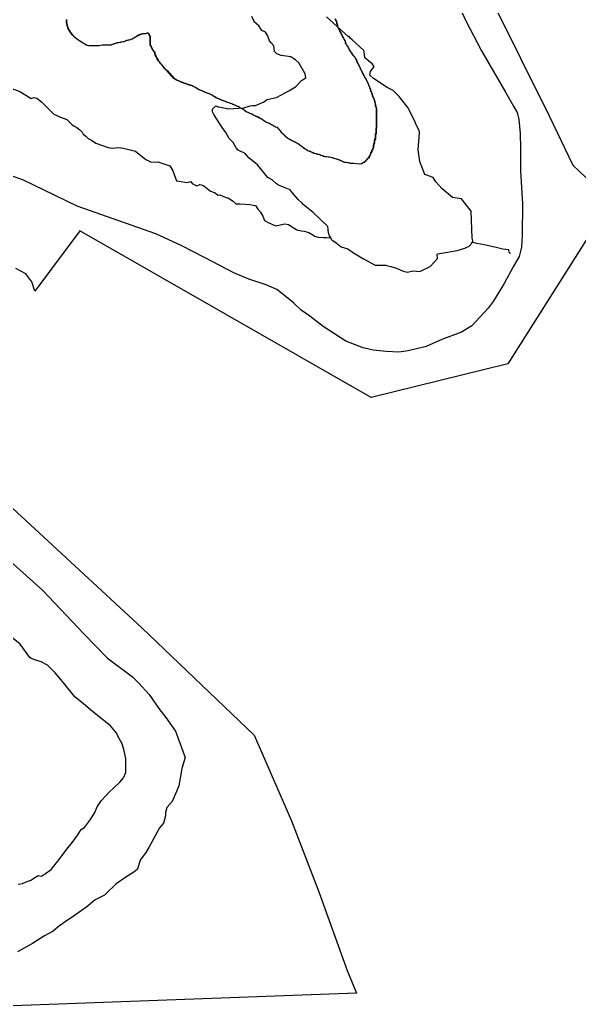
# Model space of a CAD drawing. Header units: inches. Extents: x 11269096 to 11303252, y 3653903 to 3686752.
# Drawn here: x 11286449 to 11287536, y 3675435 to 3677357 of the extents above; entities that cross this region are included whole.
import ezdxf

# ---------------------------------------------------------------- set-up
doc = ezdxf.new("R2010")
doc.units = ezdxf.units.IN
doc.header["$MEASUREMENT"] = 0
doc.layers.add('Park', color=105, linetype='Continuous')
doc.layers.add('Trail', color=202, linetype='Continuous')

msp = doc.modelspace()

# ---------------------------------------------------------------- linework, layer by layer
at = {"layer": 'Park'}
for points in [[(11287142.5, 3677844.6), (11287477.1, 3677170.2), (11287523.1, 3677074.5), (11287597.1, 3677004.7), (11287397.3, 3676688.6), (11287131.9, 3676623.1), (11286565.3, 3676946.7), (11286478.4, 3676829.7), (11286472.6, 3676848), (11286460.7, 3676863.4), (11286441.2, 3676874)], [(11287061, 3677359.7), (11287062, 3677356.7), (11287064, 3677354), (11287065, 3677350.5), (11287065, 3677349.3), (11287065, 3677348.3), (11287066, 3677347.5), (11287066, 3677345.5), (11287067, 3677342.5), (11287068, 3677339.8), (11287069, 3677339), (11287069, 3677338.3), (11287070, 3677337.3), (11287071, 3677334.5), (11287072, 3677332.3), (11287073, 3677330.5), (11287074, 3677328.8), (11287075, 3677326.8), (11287076, 3677324.5), (11287078, 3677321.5), (11287079, 3677318.5), (11287081, 3677315.3), (11287082, 3677313), (11287082, 3677311.3), (11287083, 3677309.5), (11287084, 3677307.5), (11287086, 3677305), (11287087, 3677302.5), (11287088, 3677301.5), (11287088, 3677300.5), (11287089, 3677299.3), (11287091, 3677296), (11287093, 3677293.3), (11287094, 3677291.3), (11287096, 3677288.5), (11287100, 3677284.3), (11287102, 3677280), (11287103, 3677279), (11287104, 3677277.5), (11287104, 3677276.3), (11287104, 3677275), (11287105, 3677274), (11287105, 3677273.3), (11287106, 3677272.7), (11287106, 3677272.2), (11287106, 3677271.5), (11287107, 3677271), (11287107, 3677270), (11287107, 3677269.2), (11287109, 3677266), (11287110, 3677263.2), (11287111, 3677260.7), (11287112, 3677259.7), (11287112, 3677258.5), (11287113, 3677257.2), (11287114, 3677256), (11287114, 3677254.5), (11287115, 3677253), (11287116, 3677251.7), (11287117, 3677250.5), (11287117, 3677249.7), (11287118, 3677247.7), (11287119, 3677245.2), (11287121, 3677242.5), (11287121, 3677242), (11287122, 3677241), (11287122, 3677240.2), (11287125, 3677234.5), (11287127, 3677229.2), (11287129, 3677224.5), (11287129, 3677223.2), (11287130, 3677222), (11287130, 3677220.7), (11287131, 3677218.5), (11287132, 3677216.5), (11287133, 3677214), (11287133, 3677212.5), (11287134, 3677211), (11287134, 3677209.7), (11287135, 3677207.5), (11287137, 3677204), (11287138, 3677200.5), (11287139, 3677198.2), (11287139, 3677196), (11287140, 3677193), (11287140, 3677192), (11287140, 3677191), (11287140, 3677190.5), (11287140, 3677189.5), (11287141, 3677187), (11287142, 3677183.5), (11287142, 3677174.8), (11287142, 3677165.5), (11287142, 3677155.5), (11287142, 3677152.5), (11287142, 3677150), (11287142, 3677147.5), (11287142, 3677146.8), (11287141, 3677145.5), (11287141, 3677144.5), (11287141, 3677142.5), (11287141, 3677140.5), (11287141, 3677138.5), (11287141, 3677136), (11287140, 3677134), (11287140, 3677132.3), (11287140, 3677131), (11287140, 3677129.5), (11287140, 3677127.5), (11287140, 3677125.5), (11287139, 3677123.5), (11287138, 3677121.8), (11287138, 3677118.3), (11287137, 3677114.5), (11287136, 3677111.3), (11287136, 3677110), (11287136, 3677108.5), (11287135, 3677106.7), (11287135, 3677105.7), (11287134, 3677104.5), (11287134, 3677103.5), (11287133, 3677102), (11287132, 3677100.5), (11287132, 3677099.5), (11287131, 3677097.7), (11287130, 3677095.2), (11287129, 3677092.7), (11287129, 3677092.5), (11287129, 3677092), (11287128, 3677091.5), (11287128, 3677091), (11287128, 3677090.5), (11287128, 3677090), (11287128, 3677089), (11287126, 3677088), (11287125, 3677086.7), (11287124, 3677086), (11287124, 3677085.5), (11287123, 3677084.7), (11287122, 3677083.5), (11287121, 3677082.5), (11287120, 3677081.5), (11287119, 3677081), (11287118, 3677080.2), (11287118, 3677079.5), (11287116, 3677079), (11287115, 3677078.2), (11287114, 3677077.5), (11287109, 3677076.7), (11287103, 3677077.2), (11287097, 3677077.7), (11287096, 3677077.7), (11287095, 3677077.7), (11287094, 3677077.7), (11287093, 3677078), (11287092, 3677078), (11287090, 3677078.2), (11287088, 3677078.7), (11287086, 3677079.2), (11287083, 3677079.5), (11287082, 3677079.7), (11287081, 3677079.7), (11287080, 3677080), (11287078, 3677080.5), (11287076, 3677081.5), (11287074, 3677082.5), (11287070, 3677084.2), (11287064, 3677086), (11287060, 3677087.5), (11287058, 3677088.2), (11287056, 3677089), (11287053, 3677089.5), (11287050, 3677090), (11287048, 3677090.2), (11287045, 3677090.5), (11287042, 3677090.7), (11287040, 3677091.2), (11287039, 3677091.7), (11287037, 3677092.5), (11287034, 3677093.5), (11287032, 3677094.5), (11287030, 3677095), (11287028, 3677095.5), (11287026, 3677095.7), (11287024, 3677096.5), (11287021, 3677097.2), (11287019, 3677098.2), (11287017, 3677099), (11287016, 3677099.7), (11287014, 3677100.5), (11287013, 3677101), (11287012, 3677101.2), (11287011, 3677101.5), (11287008, 3677102.7), (11287006, 3677104.2), (11287004, 3677105.5), (11287003, 3677106), (11287002, 3677106.7), (11287001, 3677107.2), (11287000, 3677108.5), (11286998, 3677109.8), (11286996, 3677111.3), (11286994, 3677112.3), (11286993, 3677113.3), (11286993, 3677113.8), (11286992, 3677114.8), (11286989, 3677116), (11286987, 3677117.5), (11286978, 3677122), (11286970, 3677126.3), (11286965, 3677130.5), (11286964, 3677131.8), (11286962, 3677133.5), (11286960, 3677135.3), (11286958, 3677137), (11286957, 3677138.3), (11286956, 3677139.8), (11286949, 3677147.5), (11286946, 3677148.5), (11286944, 3677149.8), (11286942, 3677150.8), (11286941, 3677151.5), (11286939, 3677152.5), (11286937, 3677153.5), (11286936, 3677154), (11286935, 3677154.8), (11286934, 3677155.3), (11286932, 3677156), (11286930, 3677157), (11286928, 3677157.5), (11286926, 3677159), (11286923, 3677161), (11286920, 3677163), (11286919, 3677163.8), (11286918, 3677164.3), (11286917, 3677164.8), (11286912, 3677167.5), (11286907, 3677170), (11286903, 3677172), (11286902, 3677172.5), (11286901, 3677173), (11286900, 3677173.5), (11286898, 3677174.5), (11286896, 3677175), (11286895, 3677175.5), (11286892, 3677176.8), (11286889, 3677178), (11286887, 3677179.5), (11286887, 3677180), (11286886, 3677180.8), (11286885, 3677181.5), (11286883, 3677182.8), (11286882, 3677183.5), (11286880, 3677184.5), (11286878, 3677185.5), (11286876, 3677186.5), (11286875, 3677187.3), (11286873, 3677188.3), (11286870, 3677189.5), (11286868, 3677190.8), (11286865, 3677191.7), (11286863, 3677192.5), (11286861, 3677193.5), (11286858, 3677194.5), (11286855, 3677195.7), (11286852, 3677196.5), (11286850, 3677197.5), (11286848, 3677198.5), (11286845, 3677199.5), (11286843, 3677200.5), (11286841, 3677201), (11286839, 3677201.7), (11286836, 3677203), (11286834, 3677204), (11286832, 3677205), (11286830, 3677205.7), (11286828, 3677207), (11286825, 3677208.5), (11286822, 3677210.5), (11286820, 3677211.7), (11286817, 3677213), (11286815, 3677214), (11286813, 3677214.7), (11286811, 3677215.2), (11286809, 3677216), (11286806, 3677217.5), (11286802, 3677218.7), (11286801, 3677219.5), (11286799, 3677220.2), (11286797, 3677221), (11286796, 3677221.7), (11286795, 3677222.5), (11286794, 3677223), (11286793, 3677223.5), (11286792, 3677224.5), (11286790, 3677225.2), (11286788, 3677226.5), (11286786, 3677227.5), (11286784, 3677228.5), (11286782, 3677229.2), (11286780, 3677229.7), (11286779, 3677230), (11286778, 3677230.5), (11286776, 3677231), (11286774, 3677231.5), (11286772, 3677232.5), (11286771, 3677233), (11286769, 3677233.5), (11286767, 3677234.2), (11286765, 3677235), (11286763, 3677235.5), (11286762, 3677236), (11286760, 3677237), (11286757, 3677238.2), (11286755, 3677239.2), (11286754, 3677240), (11286752, 3677240.7), (11286748, 3677243.2), (11286735, 3677257.7), (11286733, 3677260), (11286731, 3677261.5), (11286730, 3677262.7), (11286729, 3677264.2), (11286727, 3677266), (11286726, 3677267.5), (11286725, 3677268.7), (11286724, 3677270), (11286722, 3677272), (11286721, 3677273.8), (11286720, 3677275.3), (11286719, 3677276.3), (11286718, 3677277.5), (11286717, 3677279.3), (11286716, 3677281.3), (11286715, 3677283), (11286714, 3677284.5), (11286713, 3677286.3), (11286712, 3677288), (11286712, 3677289.5), (11286711, 3677290.8), (11286711, 3677292.5), (11286710, 3677294.5), (11286709, 3677296), (11286708, 3677297.5), (11286707, 3677298.8), (11286706, 3677300.8), (11286705, 3677303), (11286704, 3677304.5), (11286704, 3677305), (11286704, 3677305.8), (11286703, 3677306.5), (11286702, 3677308), (11286702, 3677309), (11286702, 3677310), (11286702, 3677311), (11286702, 3677312), (11286702, 3677312.5), (11286702, 3677313.3), (11286702, 3677314), (11286702, 3677315), (11286702, 3677318), (11286702, 3677320), (11286702, 3677322), (11286702, 3677323.5), (11286702, 3677324.8), (11286701, 3677325.8), (11286701, 3677326.5), (11286700, 3677327.5), (11286700, 3677328.5), (11286699, 3677329.5), (11286699, 3677330.5), (11286698, 3677331), (11286698, 3677331.3), (11286697, 3677331.3), (11286697, 3677331), (11286693, 3677330), (11286690, 3677330), (11286688, 3677329.8), (11286681, 3677327.5), (11286674, 3677323.5), (11286667, 3677319.5), (11286665, 3677319), (11286664, 3677318.3), (11286661, 3677317.5), (11286660, 3677317.3), (11286659, 3677317), (11286657, 3677316.5), (11286655, 3677316), (11286653, 3677315), (11286651, 3677314.5), (11286648, 3677313.8), (11286645, 3677313.3), (11286641, 3677312.5), (11286639, 3677312), (11286637, 3677311.5), (11286635, 3677311), (11286632, 3677310.3), (11286630, 3677309.3), (11286627, 3677308.5), (11286626, 3677308), (11286623, 3677307.5), (11286620, 3677307.5), (11286616, 3677307.5), (11286612, 3677307.5), (11286609, 3677307.5), (11286606, 3677307), (11286603, 3677306.5), (11286600, 3677306.3), (11286599, 3677306.3), (11286598, 3677306.5), (11286597, 3677306.5), (11286594, 3677306.5), (11286592, 3677306.5), (11286590, 3677306.5), (11286587, 3677306.5), (11286583, 3677306.5), (11286579, 3677307.3), (11286579, 3677307.5), (11286578, 3677308), (11286577, 3677308.3), (11286569, 3677313.5), (11286562, 3677318.3), (11286556, 3677322.5), (11286554, 3677324.3), (11286552, 3677326.3), (11286550, 3677328.8), (11286549, 3677330.3), (11286548, 3677331.5), (11286547, 3677332.5), (11286546, 3677334.3), (11286545, 3677336), (11286544, 3677337.3), (11286544, 3677337.5), (11286544, 3677338), (11286543, 3677338.8), (11286542, 3677341), (11286542, 3677342.5), (11286541, 3677345), (11286541, 3677346.3), (11286541, 3677346.5), (11286540, 3677351.5), (11286540, 3677353), (11286540, 3677357.2)], [(11286540, 3677357.9), (11286540, 3677353.7), (11286540, 3677352.2), (11286541, 3677347.2), (11286541, 3677346.9), (11286541, 3677345.7), (11286542, 3677343.2), (11286542, 3677341.7), (11286543, 3677339.4), (11286544, 3677338.7), (11286544, 3677338.2), (11286544, 3677337.9), (11286545, 3677336.7), (11286546, 3677334.9), (11286547, 3677333.2), (11286548, 3677332.2), (11286549, 3677330.9), (11286550, 3677329.4), (11286552, 3677326.9), (11286554, 3677324.9), (11286556, 3677323.2), (11286562, 3677318.9), (11286569, 3677314.2), (11286577, 3677308.9), (11286578, 3677308.7), (11286579, 3677308.2), (11286579, 3677307.9), (11286583, 3677307.2), (11286587, 3677307.2), (11286590, 3677307.2), (11286592, 3677307.2), (11286594, 3677307.2), (11286597, 3677307.2), (11286598, 3677307.2), (11286599, 3677306.9), (11286600, 3677306.9), (11286603, 3677307.2), (11286606, 3677307.7), (11286609, 3677308.2), (11286612, 3677308.2), (11286616, 3677308.2), (11286620, 3677308.2), (11286623, 3677308.2), (11286626, 3677308.7), (11286627, 3677309.2), (11286630, 3677309.9), (11286632, 3677310.9), (11286635, 3677311.7), (11286637, 3677312.2), (11286639, 3677312.7), (11286641, 3677313.2), (11286645, 3677313.9), (11286648, 3677314.4), (11286651, 3677315.2), (11286653, 3677315.7), (11286655, 3677316.7), (11286657, 3677317.2), (11286659, 3677317.7), (11286660, 3677317.9), (11286661, 3677318.2), (11286664, 3677318.9), (11286665, 3677319.7), (11286667, 3677320.2), (11286674, 3677324.2), (11286681, 3677328.2), (11286688, 3677330.4), (11286690, 3677330.7), (11286693, 3677330.7), (11286697, 3677331.7), (11286697, 3677331.9), (11286698, 3677331.9), (11286698, 3677331.7), (11286699, 3677331.2), (11286699, 3677330.2), (11286700, 3677329.2), (11286700, 3677328.2), (11286701, 3677327.2), (11286701, 3677326.4), (11286702, 3677325.4), (11286702, 3677324.2), (11286702, 3677322.7), (11286702, 3677320.7), (11286702, 3677318.7), (11286702, 3677315.7), (11286702, 3677314.7), (11286702, 3677313.9), (11286702, 3677313.2), (11286702, 3677312.7), (11286702, 3677311.7), (11286702, 3677310.7), (11286702, 3677309.7), (11286702, 3677308.7), (11286703, 3677307.2), (11286704, 3677306.4), (11286704, 3677305.7), (11286704, 3677305.2), (11286705, 3677303.7), (11286706, 3677301.4), (11286707, 3677299.4), (11286708, 3677298.2), (11286709, 3677296.7), (11286710, 3677295.2), (11286711, 3677293.2), (11286711, 3677291.4), (11286712, 3677290.2), (11286712, 3677288.7), (11286713, 3677286.9), (11286714, 3677285.2), (11286715, 3677283.7), (11286716, 3677281.9), (11286717, 3677279.9), (11286718, 3677278.2), (11286719, 3677276.9), (11286720, 3677275.9), (11286721, 3677274.4), (11286722, 3677272.7), (11286724, 3677270.7), (11286725, 3677269.4), (11286726, 3677268.2), (11286727, 3677266.7), (11286729, 3677264.9), (11286730, 3677263.4), (11286731, 3677262.2), (11286733, 3677260.7), (11286735, 3677258.4), (11286748, 3677243.9), (11286752, 3677241.4), (11286754, 3677240.7), (11286755, 3677239.9), (11286757, 3677238.9), (11286760, 3677237.7), (11286762, 3677236.7), (11286763, 3677236.2), (11286765, 3677235.7), (11286767, 3677234.9), (11286769, 3677234.2), (11286771, 3677233.7), (11286772, 3677233.2), (11286774, 3677232.2), (11286776, 3677231.7), (11286778, 3677231.2), (11286779, 3677230.7), (11286780, 3677230.4), (11286782, 3677229.9), (11286784, 3677229.2), (11286786, 3677228.2), (11286788, 3677227.2), (11286790, 3677225.9), (11286792, 3677225.2), (11286793, 3677224.2), (11286794, 3677223.7), (11286795, 3677223.2), (11286796, 3677222.4), (11286797, 3677221.7), (11286799, 3677220.9), (11286801, 3677220.2), (11286802, 3677219.4), (11286806, 3677218.2), (11286809, 3677216.7), (11286811, 3677215.9), (11286813, 3677215.4), (11286815, 3677214.7), (11286817, 3677213.7), (11286820, 3677212.4), (11286822, 3677211.2), (11286825, 3677209.2), (11286828, 3677207.7), (11286830, 3677206.4), (11286832, 3677205.7), (11286834, 3677204.7), (11286836, 3677203.7), (11286839, 3677202.4), (11286841, 3677201.7), (11286843, 3677201.2), (11286845, 3677200.2), (11286848, 3677199.2), (11286850, 3677198.2), (11286852, 3677197.2), (11286855, 3677196.4), (11286858, 3677195.2), (11286861, 3677194.2), (11286863, 3677193.2), (11286865, 3677192.4), (11286868, 3677191.4), (11286870, 3677190.2), (11286873, 3677188.9), (11286875, 3677187.9), (11286876, 3677187.2), (11286878, 3677186.2), (11286880, 3677185.2), (11286882, 3677184.2), (11286883, 3677183.4), (11286885, 3677182.2), (11286886, 3677181.4), (11286887, 3677180.7), (11286887, 3677180.2), (11286889, 3677178.7), (11286892, 3677177.4), (11286895, 3677176.2), (11286896, 3677175.7), (11286898, 3677175.2), (11286900, 3677174.2), (11286901, 3677173.7), (11286902, 3677173.2), (11286903, 3677172.7), (11286907, 3677170.7), (11286912, 3677168.2), (11286917, 3677165.4), (11286918, 3677164.9), (11286919, 3677164.4), (11286920, 3677163.7), (11286923, 3677161.7), (11286926, 3677159.7), (11286928, 3677158.2), (11286930, 3677157.7), (11286932, 3677156.7), (11286934, 3677155.9), (11286935, 3677155.4), (11286936, 3677154.7), (11286937, 3677154.2), (11286939, 3677153.2), (11286941, 3677152.2), (11286942, 3677151.4), (11286944, 3677150.4), (11286946, 3677149.2), (11286949, 3677148.2), (11286956, 3677140.4), (11286957, 3677138.9), (11286958, 3677137.7), (11286960, 3677135.9), (11286962, 3677134.2), (11286964, 3677132.4), (11286965, 3677131.2), (11286970, 3677126.9), (11286978, 3677122.7), (11286987, 3677118.2), (11286989, 3677116.7), (11286992, 3677115.4), (11286993, 3677114.4), (11286993, 3677113.9), (11286994, 3677112.9), (11286996, 3677111.9), (11286998, 3677110.4), (11287000, 3677109.2), (11287001, 3677107.9), (11287002, 3677107.4), (11287003, 3677106.7), (11287004, 3677106.2), (11287006, 3677104.9), (11287008, 3677103.4), (11287011, 3677102.2), (11287012, 3677101.9), (11287013, 3677101.7), (11287014, 3677101.2), (11287016, 3677100.4), (11287017, 3677099.7), (11287019, 3677098.9), (11287021, 3677097.9), (11287024, 3677097.2), (11287026, 3677096.4), (11287028, 3677096.2), (11287030, 3677095.7), (11287032, 3677095.2), (11287034, 3677094.2), (11287037, 3677093.2), (11287039, 3677092.4), (11287040, 3677091.9), (11287042, 3677091.4), (11287045, 3677091.2), (11287048, 3677090.9), (11287050, 3677090.7), (11287053, 3677090.2), (11287056, 3677089.7), (11287058, 3677088.9), (11287060, 3677088.2), (11287064, 3677086.7), (11287070, 3677084.9), (11287074, 3677083.2), (11287076, 3677082.2), (11287078, 3677081.2), (11287080, 3677080.7), (11287081, 3677080.4), (11287082, 3677080.4), (11287083, 3677080.2), (11287086, 3677079.9), (11287088, 3677079.4), (11287090, 3677078.9), (11287092, 3677078.7), (11287093, 3677078.7), (11287094, 3677078.4), (11287095, 3677078.4), (11287096, 3677078.4), (11287097, 3677078.4), (11287103, 3677077.9), (11287109, 3677077.4), (11287114, 3677078.2), (11287115, 3677078.9), (11287116, 3677079.7), (11287118, 3677080.2), (11287118, 3677080.9), (11287119, 3677081.7), (11287120, 3677082.2), (11287121, 3677083.2), (11287122, 3677084.2), (11287123, 3677085.4), (11287124, 3677086.2), (11287124, 3677086.7), (11287125, 3677087.4), (11287126, 3677088.7), (11287128, 3677089.7), (11287128, 3677090.7), (11287128, 3677091.2), (11287128, 3677091.7), (11287128, 3677092.2), (11287129, 3677092.7), (11287129, 3677093.2), (11287129, 3677093.4), (11287130, 3677095.9), (11287131, 3677098.4), (11287132, 3677100.2), (11287132, 3677101.2), (11287133, 3677102.7), (11287134, 3677104.2), (11287134, 3677105.2), (11287135, 3677106.4), (11287135, 3677107.4), (11287136, 3677109.2), (11287136, 3677110.7), (11287136, 3677111.9), (11287137, 3677115.2), (11287138, 3677118.9), (11287138, 3677122.4), (11287139, 3677124.2), (11287140, 3677126.2), (11287140, 3677128.2), (11287140, 3677130.2), (11287140, 3677131.7), (11287140, 3677132.9), (11287140, 3677134.7), (11287141, 3677136.7), (11287141, 3677139.2), (11287141, 3677141.2), (11287141, 3677143.2), (11287141, 3677145.2), (11287141, 3677146.2), (11287142, 3677147.4), (11287142, 3677148.2), (11287142, 3677150.7), (11287142, 3677153.2), (11287142, 3677156.2), (11287142, 3677166.2), (11287142, 3677175.4), (11287142, 3677184.2), (11287141, 3677187.7), (11287140, 3677190.2), (11287140, 3677191.2), (11287140, 3677191.7), (11287140, 3677192.7), (11287140, 3677193.7), (11287139, 3677196.7), (11287139, 3677198.9), (11287138, 3677201.2), (11287137, 3677204.7), (11287135, 3677208.2), (11287134, 3677210.4), (11287134, 3677211.7), (11287133, 3677213.2), (11287133, 3677214.7), (11287132, 3677217.2), (11287131, 3677219.2), (11287130, 3677221.4), (11287130, 3677222.7), (11287129, 3677223.9), (11287129, 3677225.2), (11287127, 3677229.9), (11287125, 3677235.2), (11287122, 3677240.9), (11287122, 3677241.7), (11287121, 3677242.7), (11287121, 3677243.2), (11287119, 3677245.9), (11287118, 3677248.4), (11287117, 3677250.4), (11287117, 3677251.2), (11287116, 3677252.4), (11287115, 3677253.7), (11287114, 3677255.2), (11287114, 3677256.7), (11287113, 3677257.9), (11287112, 3677259.2), (11287112, 3677260.4), (11287111, 3677261.4), (11287110, 3677263.9), (11287109, 3677266.7), (11287107, 3677269.9), (11287107, 3677270.7), (11287107, 3677271.7), (11287106, 3677272.2), (11287106, 3677272.9), (11287106, 3677273.4), (11287105, 3677273.9), (11287105, 3677274.7), (11287104, 3677275.7), (11287104, 3677276.9), (11287104, 3677278.2), (11287103, 3677279.7), (11287102, 3677280.7), (11287100, 3677284.9), (11287096, 3677289.2), (11287094, 3677291.9), (11287093, 3677293.9), (11287091, 3677296.7), (11287089, 3677299.9), (11287088, 3677301.2), (11287088, 3677302.2), (11287087, 3677303.2), (11287086, 3677305.7), (11287084, 3677308.2), (11287083, 3677310.2), (11287082, 3677311.9), (11287082, 3677313.7), (11287081, 3677315.9), (11287079, 3677319.2), (11287078, 3677322.2), (11287076, 3677325.2), (11287075, 3677327.4), (11287074, 3677329.4), (11287073, 3677331.2), (11287072, 3677332.9), (11287071, 3677335.2), (11287070, 3677337.9), (11287069, 3677338.9), (11287069, 3677339.7), (11287068, 3677340.4), (11287067, 3677343.2), (11287066, 3677346.2), (11287066, 3677348.2), (11287065, 3677348.9), (11287065, 3677349.9), (11287065, 3677351.2), (11287064, 3677354.7), (11287062, 3677357.4)], [(11286278.6, 3676551.7), (11286685.8, 3676175.9), (11286904.3, 3675967), (11286976.9, 3675800.8), (11287029.8, 3675662.8), (11287085, 3675509.7), (11287103, 3675465.8), (11286260, 3675434.6)]]:
    msp.add_lwpolyline(points, dxfattribs=at)
at = {"layer": 'Trail'}
for points in [[(11287290.1, 3677410.8), (11287315.6, 3677354.9), (11287346.2, 3677296.8), (11287392.6, 3677216.4), (11287408.3, 3677189.2), (11287415.4, 3677176.8), (11287418.2, 3677163.1), (11287420.9, 3677136.2), (11287422, 3677107.7), (11287421.9, 3677063.4), (11287425.8, 3676999.5), (11287425, 3676938.8), (11287423.9, 3676915.3), (11287418.9, 3676897.3), (11287407.7, 3676877), (11287390.2, 3676844.9), (11287368.6, 3676809.5), (11287359.1, 3676796.6), (11287327.1, 3676762.3), (11287307, 3676749.8), (11287269.2, 3676736.1), (11287238.4, 3676722.2), (11287203.2, 3676713.9), (11287185.6, 3676711.5), (11287161.6, 3676712.6), (11287135.7, 3676715.4), (11287115.9, 3676719.5), (11287082.2, 3676732.3), (11287038.6, 3676761.2), (11287012.5, 3676781.1), (11286995.8, 3676792.9), (11286981, 3676806.8), (11286969.5, 3676816.3), (11286948.2, 3676833), (11286927.9, 3676842.4), (11286894, 3676853.4), (11286864.5, 3676865.4), (11286809.3, 3676894.8), (11286762.4, 3676918.8), (11286713.1, 3676941.3), (11286560.6, 3676994.8), (11286454.6, 3677046.2), (11286402, 3677064.2)], [(11287055.3, 3676929.5), (11287052.2, 3676935.5), (11287050.9, 3676937.5), (11287048.7, 3676943.1), (11287047.5, 3676955.3), (11287019.1, 3676982.6), (11286999.3, 3676997.9), (11286997.4, 3677000.6), (11286990, 3677007.9), (11286978.2, 3677021.8), (11286974.3, 3677026.7), (11286951.8, 3677035.7), (11286948, 3677038), (11286939.3, 3677046), (11286931.1, 3677050.9), (11286911.1, 3677075.4), (11286894.2, 3677088.8), (11286886.6, 3677097.4), (11286873.3, 3677103.5), (11286869.4, 3677108.5), (11286863.6, 3677118.4), (11286855.6, 3677126.3), (11286849.1, 3677137.8), (11286842.2, 3677148.1), (11286825.9, 3677173.2), (11286823.1, 3677178.4), (11286823.2, 3677183.2), (11286829.7, 3677189.6), (11286833.5, 3677187.9), (11286835.8, 3677187.8), (11286854.9, 3677184.3), (11286884.4, 3677185.7), (11286896.6, 3677190.2), (11286900.8, 3677190.8), (11286906.8, 3677190.8), (11286920.7, 3677196.4), (11286922.6, 3677197.3), (11286924.8, 3677198.7), (11286928.8, 3677201.9), (11286947.9, 3677206.2), (11286971.4, 3677218.7), (11286984.7, 3677226.8), (11286996.3, 3677239.1), (11287004.4, 3677244.4), (11287003.7, 3677251.8), (11286991.1, 3677273.5), (11286984.4, 3677279), (11286981.3, 3677281.5), (11286975.6, 3677284.9), (11286956.9, 3677287.9), (11286948.3, 3677291), (11286944, 3677295.3), (11286942.3, 3677306.5), (11286937.2, 3677312.4), (11286934.4, 3677316.3), (11286933.1, 3677320.2), (11286931, 3677326.1), (11286926.3, 3677333), (11286919.3, 3677336), (11286913.4, 3677345.3), (11286904.6, 3677352.8), (11286904.4, 3677354), (11286899.6, 3677363.6)], [(11287055.3, 3676929.5), (11287063.4, 3676923.6), (11287073.4, 3676915.8), (11287086.5, 3676912.2), (11287097.3, 3676904), (11287116.7, 3676892.5), (11287139.7, 3676880.6), (11287159.8, 3676880.3), (11287163.8, 3676879.1), (11287169.8, 3676877.4), (11287180.7, 3676874.4), (11287194.1, 3676868.6), (11287202, 3676866.6), (11287213.3, 3676869.5), (11287226, 3676868.1), (11287246.1, 3676877.7), (11287254.5, 3676886.5), (11287260.7, 3676893.1), (11287259.6, 3676901.3), (11287261.4, 3676902), (11287298.9, 3676908.6), (11287313.9, 3676913.6), (11287321.7, 3676917), (11287327.2, 3676922.8), (11287329, 3676927.7), (11287328.1, 3676932.5), (11287326, 3676985.1), (11287307, 3677009.3), (11287289.9, 3677011.5), (11287269.7, 3677028.4), (11287257.5, 3677042.1), (11287251.9, 3677050.7), (11287236.1, 3677056.5), (11287226.3, 3677081.5), (11287222.9, 3677104.3), (11287225.3, 3677137.7), (11287225.1, 3677142.1), (11287218.8, 3677152.8), (11287216.8, 3677158.3), (11287216.3, 3677160.4), (11287202.9, 3677186.5), (11287186.2, 3677208.1), (11287178.2, 3677215.6), (11287174.3, 3677219.7), (11287163, 3677225.6), (11287136, 3677243.3), (11287129, 3677249.6), (11287130, 3677256.5), (11287137.6, 3677266.2), (11287133.3, 3677271.2), (11287119.2, 3677283.4), (11287118, 3677294.8), (11287117.2, 3677297.6), (11287094.4, 3677318.1), (11287091.6, 3677320.6), (11287088.6, 3677324.3), (11287086.8, 3677324.9), (11287045, 3677363.1)], [(11286433.7, 3677223.5), (11286449.1, 3677217.7), (11286460.9, 3677210.6), (11286470.8, 3677204.3), (11286475.3, 3677206.1), (11286481.8, 3677204.5), (11286490.9, 3677197.7), (11286505.1, 3677183.4), (11286514.9, 3677173.4), (11286528.1, 3677167.8), (11286540.4, 3677163.2), (11286550.5, 3677152.9), (11286553.7, 3677150.8), (11286560.1, 3677147.8), (11286565.3, 3677143.3), (11286570.1, 3677138.6), (11286572, 3677134.8), (11286577.2, 3677130.9), (11286582, 3677126.6), (11286588.1, 3677123.2), (11286596.4, 3677117.3), (11286620.9, 3677109.1), (11286629.6, 3677107.9), (11286640.4, 3677109), (11286650.2, 3677107.8), (11286663.7, 3677104.2), (11286673.7, 3677102.1), (11286693.8, 3677085.6), (11286704.5, 3677080.4), (11286717.1, 3677081.1), (11286740.5, 3677073.4), (11286746.3, 3677063.4), (11286753.6, 3677044.4), (11286758.4, 3677043.4), (11286773.7, 3677041), (11286781, 3677042.9), (11286783.9, 3677039.2), (11286792.8, 3677034.3), (11286798.6, 3677037.3), (11286801.1, 3677036.2), (11286806.6, 3677034.3), (11286819.7, 3677024.2), (11286828.4, 3677020.9), (11286834, 3677016.5), (11286837.4, 3677016.8), (11286847.9, 3677012.7), (11286854.7, 3677010.2), (11286863.6, 3677004.7), (11286868.8, 3676999.2), (11286877.2, 3676999.6), (11286896.8, 3676998), (11286902.1, 3676996.8), (11286906.9, 3676996.1), (11286911.4, 3676988.9), (11286916.4, 3676983.1), (11286920.9, 3676975.4), (11286924.4, 3676967.2), (11286931.2, 3676963.3), (11286938.7, 3676959.9), (11286946.1, 3676956.8), (11286949.2, 3676957.3), (11286963.6, 3676960.6), (11286971, 3676959.4), (11286986.9, 3676949), (11286995.6, 3676946.9), (11287001.3, 3676946.1), (11287010.3, 3676943.6), (11287018.6, 3676939.2), (11287021.7, 3676936.9), (11287028.9, 3676934.9), (11287038.8, 3676934.1), (11287044.9, 3676933.8), (11287053.3, 3676933.3)], [(11287402.8, 3676902.8), (11287401.2, 3676903.8), (11287399.5, 3676904.8), (11287399, 3676910.2), (11287387.5, 3676911.5), (11287372.1, 3676915.2), (11287351, 3676919.6), (11287337.1, 3676922.7), (11287328, 3676925)], [(11286405.2, 3676327.2), (11286492.8, 3676248.5), (11286574.1, 3676163.4), (11286619.2, 3676116.4), (11286668.2, 3676080.3), (11286680.5, 3676068.3), (11286700.5, 3676046.4), (11286719.1, 3676019.1), (11286732.5, 3676001.5), (11286751.6, 3675975), (11286770.1, 3675923.9), (11286763.5, 3675902.3), (11286758.2, 3675868.5), (11286753.1, 3675857.3), (11286744.8, 3675838.2), (11286734.7, 3675826.4), (11286732.3, 3675817.1), (11286732.3, 3675810.1), (11286727.9, 3675796), (11286720.4, 3675787.2), (11286699.8, 3675749), (11286693.7, 3675739.4), (11286683.1, 3675724.2), (11286677.8, 3675706.7), (11286670.7, 3675701.2), (11286655, 3675691.4), (11286636, 3675678.4), (11286616, 3675658.8), (11286613.3, 3675655.9), (11286595.7, 3675647.3), (11286579.3, 3675633.8), (11286557.4, 3675617.7), (11286537.1, 3675604.1), (11286523.7, 3675594.4), (11286513.8, 3675586.5), (11286496.8, 3675577.5), (11286473.8, 3675562.3), (11286444.6, 3675546.4)], [(11286445.5, 3675677.7), (11286454.1, 3675679.1), (11286456.8, 3675680.3), (11286470.5, 3675685.4), (11286479.2, 3675691), (11286484.9, 3675694.4), (11286491.2, 3675692.8), (11286499.1, 3675698.1), (11286510.2, 3675706.2), (11286525.5, 3675725.5), (11286540.4, 3675745.7), (11286551.4, 3675759.2), (11286561.6, 3675773.2), (11286568.3, 3675783.5), (11286574.8, 3675787.6), (11286580.3, 3675795.5), (11286586.2, 3675803.1), (11286594.6, 3675817.1), (11286599.2, 3675828.1), (11286607, 3675839.8), (11286623.1, 3675857), (11286631.7, 3675865), (11286643.3, 3675875.5), (11286650.5, 3675884.4), (11286654.7, 3675894.5), (11286655.2, 3675903.9), (11286654.9, 3675922), (11286651.6, 3675936.4), (11286648.1, 3675950), (11286639, 3675966.5), (11286638.4, 3675969.9), (11286625, 3675985), (11286590.1, 3676013.3), (11286573, 3676028.2), (11286555.8, 3676041.7), (11286532, 3676071.6), (11286517.6, 3676088.1), (11286502.8, 3676103), (11286490.7, 3676109.3), (11286479.9, 3676112.8), (11286471.2, 3676116.1), (11286468.2, 3676117.7), (11286449.6, 3676144), (11286423.4, 3676165.5)]]:
    msp.add_lwpolyline(points, dxfattribs=at)

doc.saveas('drawing.dxf')
